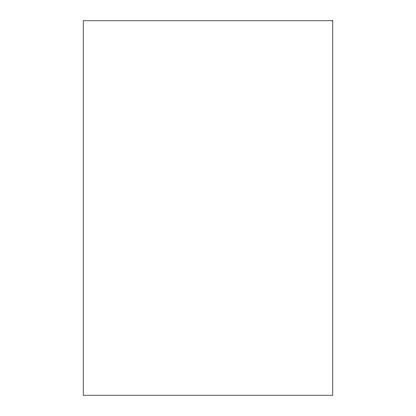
<?xml version="1.0" encoding="UTF-8"?>
<svg xmlns="http://www.w3.org/2000/svg" width="416" height="416" viewBox="0 0 416 416"><rect width="100%" height="100%" fill="white"/><g stroke="black" fill="none" stroke-linecap="round" stroke-linejoin="round"><path stroke-width="0.62" d="M332.8 20.8L83.2 20.8L83.2 395.2L332.8 395.2L332.8 20.8"/></g></svg>
